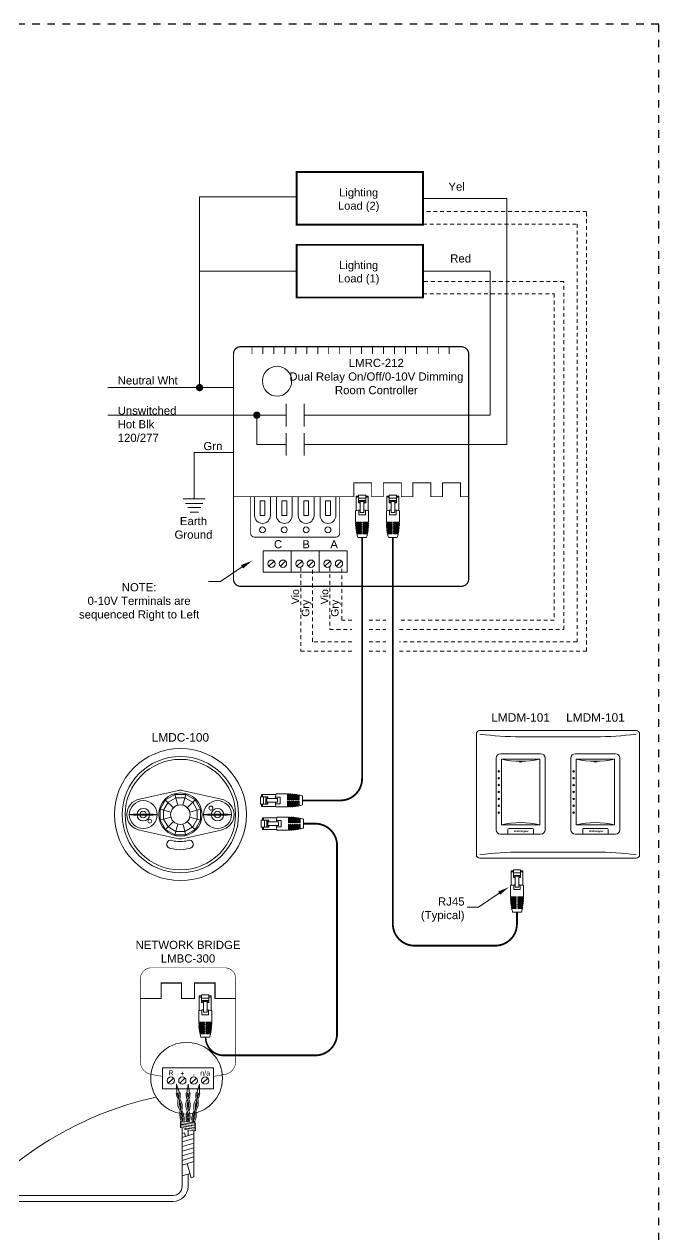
# Model space of a CAD drawing. Header units: inches. Extents: x -60 to 2005, y -577 to 104.
# Drawn here: x 585.02 to 606.04, y -537.41 to -497.33 of the extents above; entities that cross this region are included whole.
import ezdxf
from ezdxf.enums import TextEntityAlignment as Align

# ---------------------------------------------------------------- set-up
doc = ezdxf.new("R2010")
doc.units = ezdxf.units.IN
doc.header["$MEASUREMENT"] = 0
doc.linetypes.add('Demo', pattern=[0.5, 0.25, -0.25])
doc.linetypes.add('HIDDEN2', pattern=[0.1875, 0.125, -0.0625])
doc.layers.get('0').update_dxf_attribs({"lineweight": 5})
doc.layers.add('PS Borders', color=40, linetype='Demo', lineweight=5, plot=False)
for name, color, linetype, lineweight in [('WS', 3, 'Continuous', 5), ('WS_Dataline', 6, 'Continuous', 5), ('WS_DETAIL', 7, 'Continuous', 5), ('WS_LineVoltage', 1, 'Continuous', 5), ('WS_LowVoltage', 6, 'Continuous', 5)]:
    doc.layers.add(name, color=color, linetype=linetype, lineweight=lineweight)
doc.styles.add('ARIAL', font='arial.ttf')

# ---------------------------------------------------------------- blocks, each defined once
blk = doc.blocks.new('LMBC-300')
for p, q in [((-5.44, -23.35), (-4.01, -21.92)), ((-2.29, -23.35), (-0.86, -21.92)), ((0.87, -23.35), (2.3, -21.92)), ((4.03, -23.35), (5.45, -21.92))]:
    blk.add_line(p, q)
blk.add_lwpolyline([(-7.01, -19.08), (7.02, -19.08), (7.02, -24.94), (-7.01, -24.94)], close=True)
for centre in [(-4.73, -22.63), (-1.57, -22.63), (1.58, -22.63), (4.74, -22.63)]:
    blk.add_circle(centre, 1.01)
at = {"layer": 'WS_DETAIL', "linetype": 'Continuous', "const_width": 0.154}
for points in [[(0.01, 8.49), (-10.18, 8.49, 0.414214), (-13.15, 5.51), (-13.15, -17.61, 0.329956), (-10.38, -20.86, 0.015788), (-7.01, -21.46, 0.023143)], [(0.01, 8.49), (10.19, 8.49, -0.414214), (13.16, 5.51), (13.16, -17.61, -0.329956), (10.39, -20.86, -0.003091), (7.02, -21.48, -0.023143)]]:
    blk.add_lwpolyline(points, format="xyb", dxfattribs=at)
at = {"layer": 'WS_DETAIL', "const_width": 0.284}
blk.add_lwpolyline([(-13.15, 0), (-7.45, 0), (-7.45, 4.3), (-1.82, 4.3), (-1.82, 0), (1.82, 0), (1.82, 4.3), (7.45, 4.3), (7.45, 0), (13.16, 0)], dxfattribs=at)
at = {"insert": (0.01, 15.95), "char_height": 2.2491, "width": 28.8312, "attachment_point": 2, "style": 'ARIAL'}
blk.add_mtext('NETWORK BRIDGE\\PLMBC-300', dxfattribs=at)
at = {"layer": 'WS_DETAIL', "style": 'ARIAL'}
for s, height, p in [('R', 1.39, (-4.73, -20.5)), ('n/a', 1.385, (4.74, -20.5)), ('+', 1.39, (-1.57, -20.67)), ('-', 1.39, (1.58, -20.91))]:
    blk.add_text(s, height=height, dxfattribs=at).set_placement(p, align=Align.MIDDLE)
blk = doc.blocks.new('A$C756910A1')
at = {"layer": 'WS_DETAIL'}
for p, q in [((0.15, 6.6), (0.15, 10.17)), ((0.15, 10.17), (0.73, 10.17)), ((0.73, 9.92), (0.15, 9.92)), ((0.73, 10.43), (0.73, 8.56)), ((0.73, 10.43), (2.51, 10.43)), ((2.51, 9.66), (0.73, 9.66)), ((2.51, 9.06), (0.73, 9.06)), ((1.17, 6.17), (1.17, 9.06)), ((2.06, 6.17), (2.06, 9.06)), ((2.51, 10.43), (2.51, 8.56)), ((3.08, 10.17), (2.51, 10.17)), ((3.08, 9.92), (2.51, 9.92)), ((3.08, 6.6), (3.08, 10.17)), ((0, 6.56), (0, 3.73)), ((0.73, 8.74), (1.17, 8.74)), ((0.73, 8.56), (1.17, 8.56)), ((0.81, 6.7), (0.81, 5.55)), ((1.17, 8.85), (2.06, 8.85)), ((1.17, 6.17), (2.06, 6.17)), ((2.06, 8.74), (2.51, 8.74)), ((2.51, 8.56), (2.06, 8.56)), ((2.42, 6.7), (2.42, 5.55)), ((3.23, 6.56), (3.23, 3.73)), ((0, 3.73), (1.43, 3.73)), ((0, 3.51), (1.43, 3.51)), ((0.01, 3.29), (1.43, 3.29)), ((0.02, 3.06), (1.43, 3.06)), ((0.81, 5.55), (2.42, 5.55)), ((0.89, 3.73), (0.89, 3.51)), ((0.89, 3.29), (0.89, 3.06)), ((1.43, 3.51), (1.43, 3.73)), ((1.43, 3.06), (1.43, 3.29)), ((1.8, 3.73), (3.23, 3.73)), ((1.8, 3.51), (1.8, 3.73)), ((1.8, 3.51), (3.23, 3.51)), ((1.8, 3.29), (3.23, 3.29)), ((1.8, 3.06), (1.8, 3.29)), ((1.8, 3.06), (3.22, 3.06)), ((2.34, 3.73), (2.34, 3.51)), ((2.34, 3.29), (2.34, 3.06)), ((0.03, 2.84), (1.43, 2.84)), ((0.05, 2.62), (1.43, 2.62)), ((0.07, 2.4), (1.43, 2.4)), ((0.09, 2.18), (1.43, 2.18)), ((0.12, 1.96), (1.43, 1.96)), ((0.15, 1.74), (1.43, 1.74)), ((0.18, 1.52), (1.43, 1.52)), ((0.22, 1.3), (1.43, 1.3)), ((0.26, 1.08), (1.43, 1.08)), ((0.31, 0.86), (1.43, 0.86)), ((0.89, 2.84), (0.89, 2.62)), ((0.89, 2.4), (0.89, 2.18)), ((0.89, 1.96), (0.89, 1.74)), ((0.89, 1.52), (0.89, 1.3)), ((0.89, 1.08), (0.89, 0.86)), ((1.43, 2.62), (1.43, 2.84)), ((1.43, 2.18), (1.43, 2.4)), ((1.43, 1.74), (1.43, 1.96)), ((1.43, 1.3), (1.43, 1.52)), ((1.43, 0.86), (1.43, 1.08)), ((1.8, 2.84), (3.2, 2.84)), ((1.8, 2.62), (1.8, 2.84)), ((1.8, 2.62), (3.19, 2.62)), ((1.8, 2.4), (3.17, 2.4)), ((1.8, 2.18), (1.8, 2.4)), ((1.8, 2.18), (3.14, 2.18)), ((1.8, 1.96), (3.12, 1.96)), ((1.8, 1.74), (1.8, 1.96)), ((1.8, 1.74), (3.09, 1.74)), ((1.8, 1.52), (3.05, 1.52)), ((1.8, 1.3), (1.8, 1.52)), ((1.8, 1.3), (3.01, 1.3)), ((1.8, 1.08), (2.97, 1.08)), ((1.8, 0.86), (1.8, 1.08)), ((1.8, 0.86), (2.92, 0.86)), ((2.34, 2.84), (2.34, 2.62)), ((2.34, 2.4), (2.34, 2.18)), ((2.34, 1.96), (2.34, 1.74)), ((2.34, 1.52), (2.34, 1.3)), ((2.34, 1.08), (2.34, 0.86)), ((2.69, 0), (0.52, 0))]:
    blk.add_line(p, q, dxfattribs=at)
for centre, radius, start, end in [((1.62, -0.58), 7.33, 93.502, 102.7411), ((1.62, -0.58), 7.33, 77.2589, 86.498), ((13.49, 3.73), 13.49, 180.937, 181.8742), ((13.49, 3.73), 13.49, 182.8119, 183.7504), ((-10.25, 3.73), 13.49, 356.2496, 357.1881), ((-10.25, 3.73), 13.49, 358.1258, 359.063), ((13.49, 3.73), 13.49, 184.6899, 185.6307), ((13.49, 3.73), 13.49, 186.573, 187.5171), ((13.49, 3.73), 13.49, 188.4632, 189.4117), ((13.49, 3.73), 13.49, 190.3627, 191.3167), ((13.49, 3.73), 13.49, 192.2739, 196.0379), ((-10.25, 3.73), 13.49, 343.9621, 347.7261), ((-10.25, 3.73), 13.49, 348.6833, 349.6373), ((-10.25, 3.73), 13.49, 350.5883, 351.5368), ((-10.25, 3.73), 13.49, 352.4829, 353.427), ((-10.25, 3.73), 13.49, 354.3693, 355.3101)]:
    blk.add_arc(centre, radius, start, end, dxfattribs=at)
blk = doc.blocks.new('A$C28216DC1')
at = {"layer": 'WS_DETAIL'}
blk.add_lwpolyline([(22.84, 8.11), (17.13, 4.27), (13.98, 4.27)], dxfattribs=at)
blk.add_solid([(23.11, 7.67), (22.56, 8.56), (25.52, 9.76)], dxfattribs=at)
at = {"layer": 'WS_DETAIL', "linetype": 'Continuous', "insert": (13.29, 3.59), "char_height": 2.25, "width": 37.309, "attachment_point": 6, "style": 'ARIAL'}
blk.add_mtext('\\pi29.81;RJ45\\P\\pi22.42;(Typical)', dxfattribs=at)
blk = doc.blocks.new('A$C222B27AB')
at = {"const_width": 0.25}
blk.add_lwpolyline([(0.12, 11.27), (0.12, 1.12, 0.414214), (1.12, 0.12), (23.67, 0.12, 0.414214), (24.67, 1.12), (24.67, 11.27)], format="xyb", dxfattribs=at)
for points in [[(2.69, 6.06), (4.02, 6.06), (4.02, 10.08), (2.69, 10.08)], [(8.72, 6.06), (10.05, 6.06), (10.05, 10.08), (8.72, 10.08)], [(14.75, 6.06), (16.07, 6.06), (16.07, 10.08), (14.75, 10.08)], [(20.78, 6.06), (22.1, 6.06), (22.1, 10.08), (20.78, 10.08)]]:
    blk.add_lwpolyline(points, close=True)
at = {"layer": 'WS_DETAIL'}
for p, q in [((1.17, 11.27), (1.17, 6.06)), ((5.54, 6.06), (5.54, 11.27)), ((7.2, 11.27), (7.2, 6.06)), ((11.57, 6.06), (11.57, 11.27)), ((13.23, 11.27), (13.23, 6.06)), ((17.6, 6.06), (17.6, 11.27)), ((19.26, 11.27), (19.26, 6.06)), ((23.62, 6.06), (23.62, 11.27))]:
    blk.add_line(p, q, dxfattribs=at)
for centre in [(3.36, 2.11), (9.38, 2.11), (15.41, 2.11), (21.44, 2.11)]:
    blk.add_circle(centre, 0.82, dxfattribs=at)
for centre in [(3.36, 6.06), (9.38, 6.06), (15.41, 6.06), (21.44, 6.06)]:
    blk.add_arc(centre, 2.18, 180, 0, dxfattribs=at)
blk = doc.blocks.new('A$C2A821E27')
for p, q in [((1.27, 1.3), (2.43, 2.46)), ((3.84, 1.3), (5, 2.46))]:
    blk.add_line(p, q)
blk.add_lwpolyline([(0, 4.76), (6.27, 4.76), (6.27, 0), (0, 0)], close=True)
for centre in [(1.85, 1.88), (4.42, 1.88)]:
    blk.add_circle(centre, 0.82)
blk = doc.blocks.new('A$C017659A6')
for p, q in [((0, 0.245), (0.409, 0.245)), ((0.044, 0.16), (0.365, 0.16)), ((0.082, 0.085), (0.326, 0.085)), ((0.129, 0), (0.28, 0))]:
    blk.add_line(p, q)
blk = doc.blocks.new('RJ45')
at = {"layer": 'WS_DETAIL', "xscale": 1.117448685388325, "yscale": 1.117448685388325, "zscale": 1.117448685388325}
blk.add_blockref('A$C756910A1', (59.47, 150.68), dxfattribs=at)
blk = doc.blocks.new('WallPlate2Gang')
for p, q in [((-20.79, 0.96), (-20.79, 32.88)), ((-19.83, 33.84), (19.83, 33.84)), ((10.76, 32.2), (-9.07, 32.2)), ((0, 33.84), (1.69, 33.84)), ((19.83, 33.84), (21.52, 33.84)), ((22.48, 32.88), (22.48, 0.96)), ((-15.56, 26.52), (-15.56, 7.57)), ((-14.38, 27.7), (-3.75, 27.7)), ((-2.57, 26.52), (-2.57, 7.57)), ((4.26, 26.52), (4.26, 7.57)), ((5.44, 27.7), (16.08, 27.7)), ((17.26, 26.52), (17.26, 7.57)), ((-3.75, 6.39), (-14.38, 6.39)), ((16.08, 6.39), (5.44, 6.39)), ((-19.83, 0), (19.83, 0)), ((10.76, 1.64), (-9.07, 1.64)), ((0, 0), (1.69, 0)), ((19.83, 0), (21.52, 0))]:
    blk.add_line(p, q)
for centre, radius, start, end in [((-19.83, 32.88), 0.96, 90, 180), ((-9.07, 117.54), 85.35, 262.7571, 270), ((10.76, 117.54), 85.35, 270, 277.2429), ((21.52, 32.88), 0.96, 0, 90), ((-14.38, 26.52), 1.18, 90, 180), ((-3.75, 26.52), 1.18, 0, 90), ((5.44, 26.52), 1.18, 90, 180), ((16.08, 26.52), 1.18, 0, 90), ((-14.38, 7.57), 1.18, 180, 270), ((-3.75, 7.57), 1.18, 270, 0), ((5.44, 7.57), 1.18, 180, 270), ((16.08, 7.57), 1.18, 270, 0), ((-19.83, 0.96), 0.96, 180, 270), ((-9.07, -83.7), 85.35, 90, 97.2429), ((10.76, -83.7), 85.35, 82.7571, 90), ((21.52, 0.96), 0.96, 270, 0)]:
    blk.add_arc(centre, radius, start, end)
blk = doc.blocks.new('*U189')
blk.add_blockref('WallPlate2Gang', (9.07, 0))
blk = doc.blocks.new('*U207')
for p, q in [((-6.5, 20.13), (-6.5, 1.18)), ((-5.32, 21.31), (5.32, 21.31)), ((-5.07, 2.44), (-5.07, 19.89)), ((-5.07, 19.89), (5.07, 19.89)), ((-5.07, 19.89), (5.07, 19.89)), ((-0.33, 19.29), (-0.33, 19.19)), ((0.33, 19.29), (0.33, 19.19)), ((5.07, 19.89), (5.07, 2.44)), ((6.5, 20.13), (6.5, 1.18)), ((5.32, 0), (-5.32, 0)), ((5.07, 2.44), (-5.07, 2.44)), ((5.07, 2.44), (-5.07, 2.44)), ((-3.38, 1.24), (-3.38, 0)), ((3.14, 1.48), (-3.14, 1.48)), ((3.38, 1.24), (3.38, 0))]:
    blk.add_line(p, q)
for centre in [(-5.78, 16.63), (-5.78, 14.81), (-5.78, 12.99), (-5.78, 11.16), (-5.78, 9.34), (-5.78, 7.52), (-5.78, 5.7)]:
    blk.add_circle(centre, 0.199)
for centre, radius, start, end in [((-5.32, 20.13), 1.18, 90, 180), ((0, 41.25), 21.96, 256.6482, 283.3518), ((5.32, 20.13), 1.18, 0, 90), ((0, 19.73), 0.639, 238.6629, 301.3371), ((-5.32, 1.18), 1.18, 180, 270), ((0, -18.92), 21.96, 76.6482, 103.3518), ((-3.14, 1.24), 0.239, 90, 180), ((3.14, 1.24), 0.239, 0, 90), ((5.32, 1.18), 1.18, 270, 0)]:
    blk.add_arc(centre, radius, start, end)
at = {"style": 'ARIAL'}
for s, insert, char_height, width, attachment_point in [('LMDM-101', (0, 32.02), 2.25, 40.9705, 2), ('{\\fArial|b1|i1|c0|p34;Wattstopper}', (-1.79, 1.04), 0.4798, 3.7953, 1)]:
    blk.add_mtext(s, dxfattribs=dict(at, insert=insert, char_height=char_height, width=width, attachment_point=attachment_point))
blk = doc.blocks.new('*U257')
at = {"lineweight": 18}
for points in [[(-1.44, -5.36), (-3.92, -3.92), (-5.36, -1.44), (-5.36, 1.43), (-3.92, 3.92), (-1.44, 5.36), (1.43, 5.36), (3.92, 3.92), (5.36, 1.43), (5.36, -1.44), (3.92, -3.92), (1.43, -5.36), (-1.44, -5.36)], [(-1.2, -4.47), (-3.27, -3.27), (-4.47, -1.2), (-4.47, 1.2), (-3.27, 3.27), (-1.2, 4.46), (1.2, 4.46), (3.27, 3.27), (4.46, 1.2), (4.46, -1.2), (3.27, -3.27), (1.2, -4.47), (-1.2, -4.47)], [(-3.97, 3.84), (-1.83, 1.83)], [(-1.44, 5.36), (-0.67, 2.5)], [(1.43, 5.36), (0.67, 2.5)], [(3.92, 3.92), (1.83, 1.83)], [(-2.5, 0.67), (-5.36, 1.43)], [(5.36, 1.43), (2.5, 0.67)], [(-2.5, -0.67), (-5.36, -1.44)], [(-1.83, -1.83), (-3.92, -3.92)], [(-0.67, -2.5), (-1.44, -5.36)], [(3.87, -3.95), (1.83, -1.84)], [(5.36, -1.44), (2.5, -0.67)]]:
    blk.add_lwpolyline(points, dxfattribs=at)
for points, knots in [([(17.49, 0), (17.49, -9.66), (9.66, -17.49), (0, -17.49), (-9.66, -17.49), (-17.49, -9.66), (-17.49, 0), (-17.49, 9.66), (-9.66, 17.49), (0, 17.49), (9.66, 17.49), (17.49, 9.66), (17.49, 0)], [0, 0, 0, 0, 1, 1, 1, 2, 2, 2, 3, 3, 3, 4, 4, 4, 4]), ([(15.41, 0), (15.41, -8.51), (8.51, -15.41), (0, -15.41), (-8.51, -15.41), (-15.41, -8.51), (-15.41, 0), (-15.41, 8.51), (-8.51, 15.41), (0, 15.41), (8.51, 15.41), (15.41, 8.51), (15.41, 0)], [0, 0, 0, 0, 1, 1, 1, 2, 2, 2, 3, 3, 3, 4, 4, 4, 4]), ([(14.63, 0), (14.63, -8.08), (8.08, -14.63), (0, -14.63), (-8.08, -14.63), (-14.63, -8.08), (-14.63, 0), (-14.63, 8.08), (-8.08, 14.63), (0, 14.63), (8.08, 14.63), (14.63, 8.08), (14.63, 0)], [0, 0, 0, 0, 1, 1, 1, 2, 2, 2, 3, 3, 3, 4, 4, 4, 4]), ([(-14.21, 0), (-14.21, 2.03), (-12.74, 3.73), (-10.81, 4.08), (-10.81, 4.08), (-0.46, 6.4), (-0.46, 6.4), (-0.33, 6.43), (-0.17, 6.45), (0, 6.45)], [0, 0, 0, 0, 1, 1, 1, 2, 2, 2, 3, 3, 3, 3]), ([(14.21, 0), (14.21, 2.03), (12.74, 3.73), (10.81, 4.08), (10.81, 4.08), (0.46, 6.4), (0.46, 6.4), (0.33, 6.43), (0.17, 6.45), (0, 6.45)], [0, 0, 0, 0, 1, 1, 1, 2, 2, 2, 3, 3, 3, 3]), ([(-6.13, 0), (-6.13, -2.05), (-7.79, -3.7), (-9.84, -3.7), (-11.88, -3.7), (-13.54, -2.05), (-13.54, 0), (-13.54, 2.04), (-11.88, 3.7), (-9.84, 3.7), (-7.79, 3.7), (-6.13, 2.04), (-6.13, 0)], [0, 0, 0, 0, 1, 1, 1, 2, 2, 2, 3, 3, 3, 4, 4, 4, 4]), ([(-6.13, 0), (-6.13, -2.05), (-7.79, -3.7), (-9.84, -3.7), (-11.88, -3.7), (-13.54, -2.05), (-13.54, 0), (-13.54, 2.04), (-11.88, 3.7), (-9.84, 3.7), (-7.79, 3.7), (-6.13, 2.04), (-6.13, 0)], [0, 0, 0, 0, 1, 1, 1, 2, 2, 2, 3, 3, 3, 4, 4, 4, 4]), ([(5.74, 0), (5.74, -3.17), (3.17, -5.74), (0, -5.74), (-3.17, -5.74), (-5.74, -3.17), (-5.74, 0), (-5.74, 3.17), (-3.17, 5.74), (0, 5.74), (3.17, 5.74), (5.74, 3.17), (5.74, 0)], [0, 0, 0, 0, 1, 1, 1, 2, 2, 2, 3, 3, 3, 4, 4, 4, 4]), ([(6.13, 0), (6.13, 2.04), (7.79, 3.7), (9.83, 3.7), (11.88, 3.7), (13.54, 2.04), (13.54, 0), (13.54, -2.05), (11.88, -3.7), (9.83, -3.7), (7.79, -3.7), (6.13, -2.05), (6.13, 0)], [0, 0, 0, 0, 1, 1, 1, 2, 2, 2, 3, 3, 3, 4, 4, 4, 4]), ([(-6.14, 0), (-6.14, -0.09), (-7.79, -0.17), (-9.84, -0.17), (-11.88, -0.17), (-13.53, -0.09), (-13.53, 0), (-13.53, 0.09), (-11.88, 0.16), (-9.84, 0.16), (-7.79, 0.16), (-6.14, 0.09), (-6.14, 0)], [0, 0, 0, 0, 1, 1, 1, 2, 2, 2, 3, 3, 3, 4, 4, 4, 4]), ([(-6.14, 0), (-6.14, -0.09), (-7.79, -0.17), (-9.84, -0.17), (-11.88, -0.17), (-13.53, -0.09), (-13.53, 0), (-13.53, 0.09), (-11.88, 0.16), (-9.84, 0.16), (-7.79, 0.16), (-6.14, 0.09), (-6.14, 0)], [0, 0, 0, 0, 1, 1, 1, 2, 2, 2, 3, 3, 3, 4, 4, 4, 4]), ([(-8.18, 0), (-8.18, -0.91), (-8.92, -1.66), (-9.84, -1.66), (-10.75, -1.66), (-11.49, -0.91), (-11.49, 0), (-11.49, 0.91), (-10.75, 1.65), (-9.84, 1.65), (-8.92, 1.65), (-8.18, 0.91), (-8.18, 0)], [0, 0, 0, 0, 1, 1, 1, 2, 2, 2, 3, 3, 3, 4, 4, 4, 4]), ([(-8.18, 0), (-8.18, -0.91), (-8.92, -1.66), (-9.84, -1.66), (-10.75, -1.66), (-11.49, -0.91), (-11.49, 0), (-11.49, 0.91), (-10.75, 1.65), (-9.84, 1.65), (-8.92, 1.65), (-8.18, 0.91), (-8.18, 0)], [0, 0, 0, 0, 1, 1, 1, 2, 2, 2, 3, 3, 3, 4, 4, 4, 4]), ([(-8.97, 0), (-8.97, -0.48), (-9.36, -0.87), (-9.84, -0.87), (-10.32, -0.87), (-10.7, -0.48), (-10.7, 0), (-10.7, 0.48), (-10.32, 0.87), (-9.84, 0.87), (-9.36, 0.87), (-8.97, 0.48), (-8.97, 0)], [0, 0, 0, 0, 1, 1, 1, 2, 2, 2, 3, 3, 3, 4, 4, 4, 4]), ([(-8.97, 0), (-8.97, -0.48), (-9.36, -0.87), (-9.84, -0.87), (-10.32, -0.87), (-10.7, -0.48), (-10.7, 0), (-10.7, 0.48), (-10.32, 0.87), (-9.84, 0.87), (-9.36, 0.87), (-8.97, 0.48), (-8.97, 0)], [0, 0, 0, 0, 1, 1, 1, 2, 2, 2, 3, 3, 3, 4, 4, 4, 4]), ([(2.59, 0), (2.59, -1.43), (1.43, -2.59), (0, -2.59), (-1.43, -2.59), (-2.59, -1.43), (-2.59, 0), (-2.59, 1.43), (-1.43, 2.59), (0, 2.59), (1.43, 2.59), (2.59, 1.43), (2.59, 0)], [0, 0, 0, 0, 1, 1, 1, 2, 2, 2, 3, 3, 3, 4, 4, 4, 4]), ([(6.14, 0), (6.14, 0.09), (7.79, 0.16), (9.83, 0.16), (11.88, 0.16), (13.53, 0.09), (13.53, 0), (13.53, -0.09), (11.88, -0.17), (9.83, -0.17), (7.79, -0.17), (6.14, -0.09), (6.14, 0)], [0, 0, 0, 0, 1, 1, 1, 2, 2, 2, 3, 3, 3, 4, 4, 4, 4]), ([(7.57, 1.73), (7.57, 2.02), (7.81, 2.25), (8.1, 2.25), (8.39, 2.25), (8.62, 2.02), (8.62, 1.73), (8.62, 1.44), (8.39, 1.2), (8.1, 1.2), (7.81, 1.2), (7.57, 1.44), (7.57, 1.73)], [0, 0, 0, 0, 1, 1, 1, 2, 2, 2, 3, 3, 3, 4, 4, 4, 4]), ([(8.18, 0), (8.18, 0.91), (8.92, 1.65), (9.83, 1.65), (10.75, 1.65), (11.49, 0.91), (11.49, 0), (11.49, -0.91), (10.75, -1.66), (9.83, -1.66), (8.92, -1.66), (8.18, -0.91), (8.18, 0)], [0, 0, 0, 0, 1, 1, 1, 2, 2, 2, 3, 3, 3, 4, 4, 4, 4]), ([(8.97, 0), (8.97, 0.48), (9.36, 0.87), (9.83, 0.87), (10.31, 0.87), (10.7, 0.48), (10.7, 0), (10.7, -0.48), (10.31, -0.87), (9.83, -0.87), (9.36, -0.87), (8.97, -0.48), (8.97, 0)], [0, 0, 0, 0, 1, 1, 1, 2, 2, 2, 3, 3, 3, 4, 4, 4, 4]), ([(-14.21, 0), (-14.21, -2.04), (-12.74, -3.73), (-10.81, -4.08), (-10.81, -4.08), (-0.46, -6.4), (-0.46, -6.4), (-0.33, -6.43), (-0.17, -6.45), (0, -6.45)], [0, 0, 0, 0, 1, 1, 1, 2, 2, 2, 3, 3, 3, 3]), ([(-7.57, -1.73), (-7.57, -2.02), (-7.81, -2.26), (-8.1, -2.26), (-8.39, -2.26), (-8.62, -2.02), (-8.62, -1.73), (-8.62, -1.44), (-8.39, -1.21), (-8.1, -1.21), (-7.81, -1.21), (-7.57, -1.44), (-7.57, -1.73)], [0, 0, 0, 0, 1, 1, 1, 2, 2, 2, 3, 3, 3, 4, 4, 4, 4]), ([(-7.57, -1.73), (-7.57, -2.02), (-7.81, -2.26), (-8.1, -2.26), (-8.39, -2.26), (-8.62, -2.02), (-8.62, -1.73), (-8.62, -1.44), (-8.39, -1.21), (-8.1, -1.21), (-7.81, -1.21), (-7.57, -1.44), (-7.57, -1.73)], [0, 0, 0, 0, 1, 1, 1, 2, 2, 2, 3, 3, 3, 4, 4, 4, 4]), ([(14.21, 0), (14.21, -2.04), (12.74, -3.73), (10.81, -4.08), (10.81, -4.08), (0.46, -6.4), (0.46, -6.4), (0.33, -6.43), (0.17, -6.45), (0, -6.45)], [0, 0, 0, 0, 1, 1, 1, 2, 2, 2, 3, 3, 3, 3]), ([(-0.1, -9.29), (1.27, -9.29), (2.67, -8.87), (2.67, -8.87), (2.67, -8.87), (2.76, -8.82), (2.76, -8.82), (3.14, -8.68), (3.41, -8.29), (3.41, -7.83), (3.41, -7.24), (2.98, -6.77), (2.44, -6.77), (2.44, -6.77), (2.15, -6.8), (1.77, -6.91), (1.39, -7.03), (0.63, -7.13), (0, -7.13), (0, -7.13), (-0.2, -7.13), (-0.2, -7.13), (-0.83, -7.13), (-1.59, -7.03), (-1.97, -6.91), (-2.35, -6.8), (-2.64, -6.77), (-2.64, -6.77), (-3.18, -6.77), (-3.61, -7.24), (-3.61, -7.83), (-3.61, -8.29), (-3.34, -8.68), (-2.96, -8.82), (-2.96, -8.82), (-2.87, -8.87), (-2.87, -8.87), (-2.87, -8.87), (-1.47, -9.29), (-0.1, -9.29)], [0, 0, 0, 0, 1, 1, 1, 2, 2, 2, 3, 3, 3, 4, 4, 4, 5, 5, 5, 6, 6, 6, 7, 7, 7, 8, 8, 8, 9, 9, 9, 10, 10, 10, 11, 11, 11, 12, 12, 12, 13, 13, 13, 13])]:
    blk.add_open_spline(points, degree=3, knots=knots, dxfattribs=at)
blk.add_open_spline([(1.43, -5.36), (1.43, -5.29), (0.67, -2.5), (0.67, -2.5)], degree=3, dxfattribs=at)
at = {"insert": (0, 21.58), "char_height": 2.25, "width": 40.9705, "attachment_point": 2, "style": 'ARIAL'}
blk.add_mtext('LMDC-100', dxfattribs=at)

msp = doc.modelspace()

# ---------------------------------------------------------------- hatches: boundary and pattern name
h = msp.add_hatch(color=256)
h.paths.add_polyline_path([(590.626, -533.498, 0.120606), (590.644, -533.699), (590.589, -533.692, 0.0008), (590.588, -533.691, -0.094746), (590.583, -533.491, -0.094746), (590.653, -533.303, 0.002014), (590.655, -533.3, 0.002014), (590.656, -533.304, -0.034938), (590.67, -533.369, 0.070973)])
h.paths.add_polyline_path([(590.731, -533.114, 0.109546), (590.719, -532.914, 0.001993), (590.718, -532.91, -0.094746), (590.714, -532.71), (590.756, -532.717, 0.070973), (590.756, -532.853, -0.113898), (590.783, -533.123, -0.109526), (590.707, -533.309, -0.040685), (590.693, -533.235, 0.068536)])
h.paths.add_polyline_path([(590.42, -533.32, 0.002014), (590.422, -533.316, 0.002014), (590.424, -533.32, -0.034938), (590.448, -533.382, 0.070973), (590.426, -533.516, 0.085373), (590.458, -533.677), (590.405, -533.67, -0.07335), (590.383, -533.516, -0.094746)])
h.paths.add_polyline_path([(590.466, -533.121, 0.068536), (590.448, -532.995, -0.112468), (590.383, -532.725), (590.426, -532.725, 0.108028), (590.475, -532.925, -0.109526), (590.519, -533.121, -0.109526), (590.475, -533.316, -0.040685), (590.448, -533.246, 0.068536)])
h.paths.add_polyline_path([(590.226, -533.505, 0.06985), (590.27, -533.632, -0.012752), (590.266, -533.653), (590.232, -533.649, 0.058757), (590.226, -533.648, -0.06709), (590.184, -533.512, -0.094746), (590.189, -533.312, 0.111564), (590.201, -533.108, 0.068536), (590.163, -532.988, -0.040685), (590.178, -532.914, -0.109526), (590.253, -533.1, -0.111564), (590.241, -533.304, 0.106175)])
h.paths.add_polyline_path([(590.054, -532.732), (590.096, -532.725, 0.070973), (590.141, -532.853, 0.028112), (590.123, -532.918, -0.094194)])

# ---------------------------------------------------------------- linework, layer by layer
for p, q in [((593.701, -509.904), (593.701, -510.65)), ((593.701, -509.904), (593.701, -510.65)), ((594.294, -509.904), (594.294, -510.65)), ((594.295, -509.904), (594.295, -510.65)), ((593.701, -510.871), (593.701, -511.617)), ((593.701, -510.871), (593.701, -511.617)), ((594.294, -510.871), (594.294, -511.617)), ((594.295, -510.871), (594.295, -511.617)), ((590.074, -532.726), (590.07, -532.43)), ((590.07, -532.43), (590.161, -532.712)), ((590.448, -532.43), (590.404, -532.723)), ((590.493, -532.723), (590.448, -532.43)), ((590.827, -532.43), (590.735, -532.712)), ((590.823, -532.726), (590.827, -532.43)), ((590.095, -532.723), (590.053, -532.73)), ((590.14, -532.715), (590.183, -532.708)), ((590.426, -532.723), (590.383, -532.723)), ((590.471, -532.723), (590.514, -532.723)), ((590.757, -532.715), (590.714, -532.708)), ((590.801, -532.723), (590.844, -532.73)), ((590.659, -533.754), (590.222, -533.702)), ((590.659, -533.808), (590.222, -533.755)), ((590.659, -533.861), (590.222, -533.809)), ((590.232, -533.649), (590.666, -533.702)), ((590.232, -533.703), (590.666, -533.755)), ((590.232, -533.756), (590.666, -533.809)), ((590.232, -533.81), (590.666, -533.862)), ((590.659, -533.915), (590.222, -533.862)), ((590.346, -533.93), (590.352, -533.878)), ((590.659, -533.968), (590.346, -533.93)), ((590.352, -533.878), (590.666, -533.916))]:
    msp.add_line(p, q)
at = {"linetype": 'Continuous', "const_width": 0.06}
for points in [[(594.045, -503.973), (598.233, -503.973), (598.233, -502.228), (594.045, -502.228)], [(598.233, -506.381), (598.233, -504.636), (594.045, -504.636), (594.045, -506.381)]]:
    msp.add_lwpolyline(points, close=True, dxfattribs=at)
at = {"const_width": 0.0412}
msp.add_lwpolyline([(595.837, -508.012), (599.503, -508.012, -0.414214), (599.743, -508.252), (599.743, -515.704, -0.414214), (599.503, -515.944), (592.193, -515.944, -0.414214), (591.953, -515.704), (591.953, -508.252, -0.414214), (592.193, -508.012), (595.837, -508.012)], format="xyb", dxfattribs=at)
for points, const_width in [([(592.566, -508.254), (592.566, -508.012)], 0.03), ([(592.929, -508.254), (592.929, -508.012)], 0.03), ([(593.292, -508.254), (593.292, -508.012)], 0.03), ([(593.655, -508.254), (593.655, -508.012)], 0.03), ([(594.018, -508.254), (594.018, -508.012)], 0.03), ([(594.381, -508.254), (594.381, -508.012)], 0.03), ([(594.744, -508.254), (594.744, -508.012)], 0.03), ([(595.107, -508.254), (595.107, -508.012)], 0.03), ([(595.471, -508.254), (595.471, -508.012)], 0.03), ([(595.834, -508.254), (595.834, -508.012)], 0.03), ([(596.197, -508.254), (596.197, -508.012)], 0.03), ([(596.56, -508.254), (596.56, -508.012)], 0.03), ([(596.923, -508.254), (596.923, -508.012)], 0.03), ([(597.286, -508.254), (597.286, -508.012)], 0.03), ([(597.649, -508.254), (597.649, -508.012)], 0.03), ([(598.012, -508.254), (598.012, -508.012)], 0.03), ([(598.375, -508.254), (598.375, -508.012)], 0.03), ([(598.738, -508.254), (598.738, -508.012)], 0.03), ([(599.101, -508.254), (599.101, -508.012)], 0.03), ([(599.743, -512.976), (599.474, -512.976), (599.474, -512.52), (598.878, -512.52), (598.878, -512.976), (598.493, -512.976), (598.493, -512.52), (597.897, -512.52), (597.897, -512.976), (597.512, -512.976), (597.512, -512.52), (596.917, -512.52), (596.917, -512.976), (596.531, -512.976), (596.531, -512.52), (595.936, -512.52), (595.936, -512.976), (591.953, -512.976)], 0.03), ([(590.161, -532.712), (590.07, -532.43), (590.074, -532.726)], 0.00984), ([(590.493, -532.723), (590.448, -532.43), (590.404, -532.723)], 0.00984), ([(590.823, -532.726), (590.827, -532.43), (590.735, -532.712)], 0.00984)]:
    msp.add_lwpolyline(points, dxfattribs=dict(const_width=const_width))
for points in [[(593.396, -509.65), (593.299, -509.64), (593.209, -509.611), (593.126, -509.565), (593.055, -509.504), (592.995, -509.429), (592.95, -509.343), (592.921, -509.247), (592.912, -509.144), (592.912, -509.144), (592.921, -509.047), (592.95, -508.956), (592.995, -508.874), (593.055, -508.802), (593.126, -508.743), (593.209, -508.698), (593.299, -508.669), (593.396, -508.659), (593.396, -508.659), (593.492, -508.669), (593.583, -508.698), (593.665, -508.743), (593.737, -508.802), (593.796, -508.874), (593.841, -508.956), (593.87, -509.047), (593.88, -509.144), (593.88, -509.144), (593.87, -509.247), (593.841, -509.343), (593.796, -509.429), (593.737, -509.504), (593.665, -509.565), (593.583, -509.611), (593.492, -509.64), (593.396, -509.65), (593.396, -509.65), (593.396, -509.65)], [(591.953, -511.51), (590.655, -511.51), (590.655, -513.051)]]:
    msp.add_lwpolyline(points)
msp.add_circle((590.402, -532.227), 1.188)
for centre, radius, start, end in [((591.871, -544.146), 11.561, 102.3803, 177.154), ((590.58, -532.642), 0.534, 189.4603, 211.11), ((590.569, -532.631), 0.483, 190.9117, 207.1503), ((590.712, -533.045), 0.604, 161.3433, 187.3349), ((589.662, -532.783), 0.483, 351.7703, 8.0089), ((590.624, -533.039), 0.464, 164.2231, 189.2296), ((589.743, -533.186), 0.464, 9.6911, 25.3738), ((589.795, -533.177), 0.464, 9.6911, 35.1544), ((589.656, -532.796), 0.534, 347.8107, 9.4603), ((590.842, -533.122), 0.464, 155.3356, 179.7692), ((591.01, -532.714), 0.628, 180.8101, 206.4781), ((590.909, -532.711), 0.483, 181.4554, 206.1179), ((590.895, -533.122), 0.464, 164.0866, 179.7692), ((589.989, -532.711), 0.483, 342.308, 358.5486), ((590.002, -533.122), 0.464, 0.2308, 15.9134), ((590.055, -533.122), 0.464, 0.2308, 25.2325), ((589.98, -532.723), 0.534, 338.3503, 0), ((591.102, -533.177), 0.464, 144.8456, 170.3089), ((591.154, -533.186), 0.464, 154.6262, 170.3089), ((591.241, -532.796), 0.534, 170.5397, 192.1893), ((590.273, -533.039), 0.464, 350.7704, 15.7769), ((591.235, -532.783), 0.483, 171.9911, 188.2297), ((590.327, -532.631), 0.483, 332.8497, 349.0883), ((590.185, -533.045), 0.604, 352.6651, 18.6567), ((590.317, -532.642), 0.534, 328.89, 350.5397), ((590.571, -533.044), 0.464, 189.6911, 214.6929), ((590.623, -533.035), 0.464, 189.6911, 205.3738), ((590.71, -533.424), 0.534, 167.8107, 189.4603), ((589.742, -533.182), 0.464, 343.7663, 9.2296), ((590.704, -533.438), 0.483, 163.7663, 188.0089), ((589.797, -533.589), 0.483, 10.9117, 27.1503), ((589.795, -533.173), 0.464, 343.7663, 9.2296), ((590.623, -533.035), 0.464, 214.6929, 215.1544), ((589.786, -533.578), 0.534, 9.4603, 31.11), ((590.842, -533.118), 0.464, 180.2308, 205.6941), ((590.917, -533.516), 0.534, 158.3503, 180), ((590.002, -533.118), 0.464, 334.3059, 334.7675), ((589.989, -533.528), 0.483, 1.4514, 25.6941), ((590.908, -533.528), 0.483, 162.31, 178.5486), ((590.895, -533.118), 0.464, 180.2308, 205.6941), ((590.002, -533.118), 0.464, 344.0866, 359.7692), ((590.055, -533.118), 0.464, 334.7675, 359.7692), ((589.98, -533.516), 0.534, 0, 21.6497), ((591.111, -533.578), 0.534, 148.89, 170.5397), ((591.1, -533.589), 0.483, 152.8497, 169.0883), ((591.102, -533.173), 0.464, 170.7704, 196.2337), ((590.274, -533.035), 0.464, 324.8456, 325.3071), ((590.193, -533.438), 0.483, 351.9911, 16.2337), ((591.155, -533.182), 0.464, 170.7704, 196.2337), ((590.274, -533.035), 0.464, 334.6262, 350.3089), ((590.326, -533.044), 0.464, 325.3071, 350.3089), ((590.187, -533.424), 0.534, 350.5397, 12.1893), ((590.71, -533.424), 0.534, 189.4603, 204.8156), ((590.225, -533.675), 0.0266, 76.2022, 263.1259), ((590.225, -533.729), 0.0266, 76.2022, 263.1259), ((590.225, -533.782), 0.0266, 76.2022, 263.1259), ((590.225, -533.836), 0.0266, 76.2022, 263.1259), ((590.7, -533.414), 0.483, 190.9117, 206.8942), ((589.849, -533.561), 0.426, 347.4659, 8.5523), ((589.786, -533.578), 0.534, 351.2808, 9.4603), ((590.917, -533.516), 0.534, 180, 196.7806), ((590.908, -533.504), 0.483, 181.4514, 200.97), ((589.989, -533.504), 0.483, 342.31, 358.5486), ((589.98, -533.516), 0.534, 342.0912, 0), ((591.111, -533.578), 0.534, 170.5397, 192.1893), ((590.143, -533.821), 0.464, 16.0503, 16.2337), ((590.971, -533.959), 0.464, 144.8456, 145.0169), ((591.047, -533.561), 0.426, 171.4477, 198.9556), ((590.197, -533.414), 0.483, 333.1058, 349.0883), ((590.187, -533.424), 0.534, 329.0247, 350.5397), ((590.666, -533.728), 0.0266, 256.2517, 90), ((590.666, -533.782), 0.0266, 256.2517, 90), ((590.666, -533.835), 0.0266, 256.2517, 90), ((590.666, -533.889), 0.0266, 256.2517, 90), ((590.666, -533.942), 0.0266, 256.2517, 90)]:
    msp.add_arc(centre, radius, start, end)
at = {"layer": 'PS Borders', "lineweight": -3}
msp.add_lwpolyline([(501.722, -576.597), (606.041, -576.597), (606.041, -497.335), (501.722, -497.335)], close=True, dxfattribs=at)
at = {"layer": 'WS'}
for points in [[(596.213, -514.322, 0.06, 0.06, 0), (596.213, -522.313, 0.06, 0.06, 0), (596.213, -522.313, 0.06, 0.06, -0.414214), (595.493, -523.033, 0.06, 0.06, 0), (594.244, -523.033, 0, 0, 0)], [(591.031, -530.873, 0.05, 0.05, 0), (591.031, -530.873, 0.05, 0.06, 0.414214), (591.631, -531.473, 0.06, 0.06, 0), (594.273, -531.473, 0.06, 0.06, 0.414214), (594.273, -531.473, 0.06, 0.06, 0), (594.273, -531.473, 0.06, 0.06, 0), (594.664, -531.473, 0.06, 0.06, 0.414214), (595.384, -530.753, 0.06, 0.06, 0), (595.384, -524.522, 0.06, 0.06, 0.414214), (594.664, -523.802, 0.06, 0.06, 0), (594.273, -523.802, 0, 0, 0)]]:
    msp.add_lwpolyline(points, format="xyseb", dxfattribs=at)
at = {"layer": 'WS', "const_width": 0.06}
msp.add_lwpolyline([(601.343, -526.729), (601.343, -527.121, -0.414214), (600.623, -527.841), (597.952, -527.841, -0.414214), (597.232, -527.121), (597.232, -514.322)], format="xyb", dxfattribs=at)
at = {"layer": 'WS_Dataline'}
for p, q in [((590.254, -533.866), (590.254, -535.813)), ((590.329, -534.034), (590.254, -534.056)), ((590.643, -534.073), (590.254, -534.188)), ((590.643, -534.226), (590.254, -534.34)), ((590.329, -534.034), (590.365, -534.155)), ((590.449, -533.943), (590.449, -534.13)), ((590.449, -533.943), (590.449, -534.13)), ((590.643, -533.966), (590.643, -535.499)), ((590.643, -534.378), (590.254, -534.493)), ((590.643, -534.531), (590.254, -534.646)), ((590.643, -534.684), (590.254, -534.798)), ((590.643, -534.836), (590.254, -534.951)), ((590.643, -534.989), (590.254, -535.104)), ((590.514, -535.379), (590.254, -535.456)), ((590.418, -535.055), (590.556, -535.524)), ((590.449, -535.398), (590.449, -535.81)), ((590.643, -535.499), (590.556, -535.524)), ((589.957, -536.11), (568.765, -536.109)), ((589.954, -536.305), (568.778, -536.305))]:
    msp.add_line(p, q, dxfattribs=at)
for centre, radius in [((589.954, -535.81), 0.495), ((589.957, -535.813), 0.297)]:
    msp.add_arc(centre, radius, 270, 360, dxfattribs=at)
at = {"layer": 'WS_DETAIL'}
msp.add_lwpolyline([(592.239, -515.299), (591.525, -515.779), (591.131, -515.779)], dxfattribs=at)
msp.add_solid([(592.273, -515.355), (592.204, -515.243), (592.574, -515.093)], dxfattribs=at)
at = {"layer": 'WS_LineVoltage'}
for p, q in [((590.832, -503.054), (590.832, -509.365)), ((594.045, -503.054), (590.832, -503.054)), ((594.045, -505.508), (590.832, -505.508))]:
    msp.add_line(p, q, dxfattribs=at)
for points in [[(598.233, -503.101), (601.005, -503.101), (601.005, -511.244), (594.295, -511.244)], [(598.233, -505.508), (600.46, -505.508), (600.46, -510.277), (594.295, -510.277)], [(591.953, -509.365), (587.795, -509.365)], [(593.701, -510.277), (587.795, -510.277)], [(593.701, -511.244), (592.727, -511.244), (592.727, -510.277)]]:
    msp.add_lwpolyline(points, dxfattribs=at)
at = {"layer": 'WS_LineVoltage', "const_width": 0.12}
for points in [[(590.772, -509.365, 1), (590.892, -509.365, 1)], [(592.667, -510.277, 1), (592.787, -510.277, 1)]]:
    msp.add_lwpolyline(points, format="xyb", close=True, dxfattribs=at)
at = {"layer": 'WS_LowVoltage', "linetype": 'HIDDEN2'}
for p, q in [((596.449, -517.06), (597.001, -517.06)), ((596.449, -517.375), (597.001, -517.375)), ((596.449, -517.778), (597.001, -517.778)), ((596.449, -518.093), (597.001, -518.093))]:
    msp.add_line(p, q, dxfattribs=at)
for points in [[(597.454, -518.093), (603.65, -518.093), (603.65, -503.53), (598.233, -503.53)], [(598.233, -503.95), (603.334, -503.95), (603.334, -517.778), (597.454, -517.778)], [(597.454, -517.375), (602.895, -517.375), (602.895, -505.851), (598.233, -505.851)], [(598.233, -506.26), (602.58, -506.26), (602.58, -517.06), (597.454, -517.06)], [(594.18, -515.316), (594.18, -518.093), (595.875, -518.093)], [(595.875, -517.778), (594.574, -517.778), (594.574, -515.316)], [(595.145, -515.316), (595.145, -517.375), (595.875, -517.375)], [(595.875, -517.06), (595.54, -517.06), (595.54, -515.316)]]:
    msp.add_lwpolyline(points, dxfattribs=at)

# ---------------------------------------------------------------- block references
for name, p, xscale, yscale, zscale in [('A$C222B27AB', (592.51, -514.328), 0.12, 0.12, 0.12), ('RJ45', (588.861, -532.404), 0.12, 0.12, 0.12), ('RJ45', (589.88, -532.404), 0.12, 0.12, 0.12), ('A$C017659A6', (590.291, -513.488), 1.78198237229644, 1.78198237229644, 1.78198237229644), ('A$C2A821E27', (592.94, -515.473), 0.1478686080562289, 0.1478686080562289, 0.1478686080562289), ('A$C2A821E27', (593.867, -515.473), 0.1478686080562289, 0.1478686080562289, 0.1478686080562289), ('A$C2A821E27', (594.795, -515.473), 0.1478686080562289, 0.1478686080562289, 0.1478686080562289), ('*U207', (601.463, -524.148), 0.125, 0.125, 0.125), ('*U207', (603.942, -524.148), 0.125, 0.125, 0.125), ('*U257', (590.195, -523.502), 0.125, 0.125, 0.125), ('*U189', (601.463, -524.947), 0.125, 0.125, 0.125), ('A$C756910A1', (601.128, -526.729), 0.134093842246599, 0.134093842246599, 0.134093842246599), ('A$C28216DC1', (598.013, -527.074), 0.12, 0.12, 0.12), ('LMBC-300', (590.448, -529.593), 0.12, 0.12, 0.12), ('A$C756910A1', (590.802, -530.87), 0.1340402047096987, 0.1340402047096987, 0.1340402047096987)]:
    msp.add_blockref(name, p, dxfattribs=dict(xscale=xscale, yscale=yscale, zscale=zscale))
at = {"xscale": 0.12, "yscale": 0.12, "zscale": 0.12, "rotation": 90}
for p in [(612.326, -530.386), (612.355, -531.154)]:
    msp.add_blockref('RJ45', p, dxfattribs=at)

# ---------------------------------------------------------------- texts
at = {"linetype": 'Continuous', "char_height": 0.27, "attachment_point": 4, "style": 'ARIAL'}
for s, insert, width in [('Yel', (599.072, -502.712), 6.16099), ('Red', (599.131, -505.091), 6.16099), ('Neutral Wht', (588.117, -509.129), 4.47708), ('Unswitched\\PHot Blk\\P120/277', (588.117, -510.579), 6.93133)]:
    msp.add_mtext(s, dxfattribs=dict(at, insert=insert, width=width))
at = {"linetype": 'HIDDEN2', "char_height": 0.26382, "width": 1.48242, "attachment_point": 2, "style": 'ARIAL'}
for s, insert in [('Lighting Load (2)', (596.101, -502.772)), ('Lighting Load (1)', (596.101, -505.179))]:
    msp.add_mtext(s, dxfattribs=dict(at, insert=insert))
at = {"style": 'ARIAL'}
for s, insert, char_height, width, attachment_point in [('LMRC-212 \\PDual Relay On/Off/0-10V Dimming \\PRoom Controller', (596.685, -508.413), 0.27, 5.65995, 2), ('Grn', (590.959, -511.302), 0.2699, 4.23614, 4), ('Earth\\PGround', (590.629, -514.01), 0.2699, 6.92856, 5), ('C', (593.431, -514.552), 0.27, 0.63245, 5), ('B', (594.358, -514.552), 0.27, 0.63245, 5), ('A', (595.286, -514.552), 0.27, 0.63245, 5), ('NOTE:\\P0-10V Terminals are sequenced Right to Left', (588.827, -516.465), 0.26989, 4.14224, 5)]:
    msp.add_mtext(s, dxfattribs=dict(at, insert=insert, char_height=char_height, width=width, attachment_point=attachment_point))
at = {"linetype": 'Continuous', "char_height": 0.2499, "width": 6.41514, "attachment_point": 4, "rotation": 90, "style": 'ARIAL'}
for s, insert in [('Vio', (594.004, -516.54)), ('Vio', (594.971, -516.54)), ('Gry', (594.377, -516.952)), ('Gry', (595.345, -516.952))]:
    msp.add_mtext(s, dxfattribs=dict(at, insert=insert))

doc.saveas('drawing.dxf')
